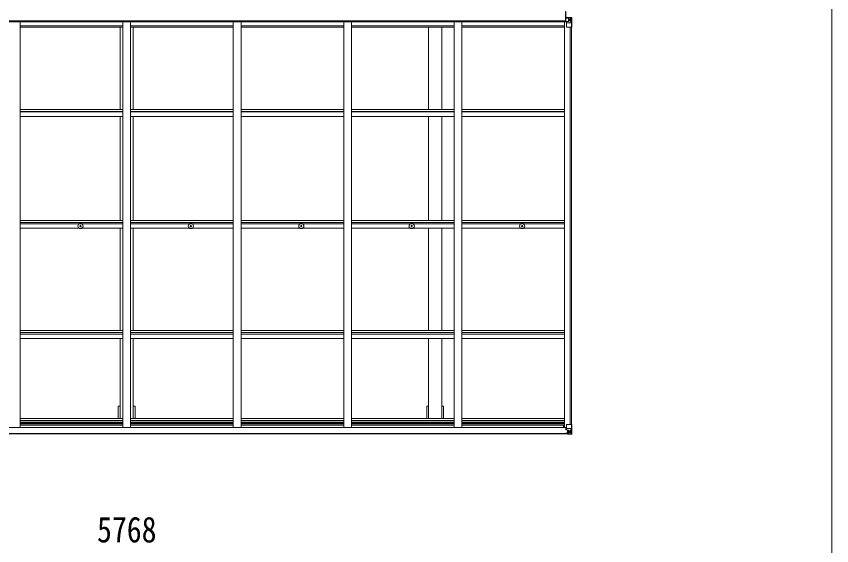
# Model space of a CAD drawing. Units: millimetres at full size, sheet at 1:35; details may follow other scales. Extents: x -9783 to 9892, y -6828 to 6752.
# Drawn here: x 4110 to 9397, y 41 to 3471 of the extents above; entities that cross this region are included whole.
import ezdxf
from ezdxf.enums import TextEntityAlignment as Align

# ---------------------------------------------------------------- set-up
doc = ezdxf.new("R2010")
doc.units = ezdxf.units.MM
doc.header["$LTSCALE"] = 35
for name, color, linetype, lineweight in [('0-1_本体', 4, 'Continuous', 9), ('0-2_部品', 7, 'Continuous', 9), ('0-3_ELV2', 3, 'Continuous', 9), ('0-A_寸法', 6, 'Continuous', 9), ('F-0_240', 7, 'Continuous', 9)]:
    doc.layers.add(name, color=color, linetype=linetype, lineweight=lineweight)
doc.styles.add('ＭＳ ゴシック', font='')
doc.styles.get('ＭＳ ゴシック').set_extended_font_data('MS Gothic')

msp = doc.modelspace()

# ---------------------------------------------------------------- linework, layer by layer
at = {"layer": '0-1_本体'}
for p, q in [((7670.35, 3442.81), (1981.35, 3443.09)), ((7670.35, 3436.12), (7670.35, 3439.75)), ((7670.35, 3437.81), (7673.89, 3437.81)), ((7672.85, 3463.25), (7683.35, 3463.25)), ((7670.35, 3436.12), (1981.35, 3436.12)), ((4134.85, 3436.12), (4134.85, 807.88)), ((4800.85, 3409.7), (4134.85, 3409.7)), ((4800.85, 3400.57), (4134.85, 3400.57)), ((4783.35, 3400.57), (4783.35, 2868.65)), ((4800.85, 3436.12), (4800.85, 807.88)), ((4850.85, 3436.12), (4850.85, 807.88)), ((5516.85, 3409.7), (4850.85, 3409.7)), ((5516.85, 3400.57), (4850.85, 3400.57)), ((4868.35, 3400.57), (4868.35, 2868.65)), ((5516.85, 3436.12), (5516.85, 807.88)), ((5566.85, 3436.12), (5566.85, 807.88)), ((6232.85, 3409.7), (5566.85, 3409.7)), ((6232.85, 3400.57), (5566.85, 3400.57)), ((6232.85, 3436.12), (6232.85, 807.88)), ((6282.85, 3436.12), (6282.85, 807.88)), ((6948.85, 3409.7), (6282.85, 3409.7)), ((6948.85, 3400.57), (6282.85, 3400.57)), ((6783.35, 3400.57), (6783.35, 2868.65)), ((6868.35, 3400.57), (6868.35, 2868.65)), ((6948.85, 3436.12), (6948.85, 807.88)), ((6998.85, 3436.12), (6998.85, 807.88)), ((7664.27, 3409.7), (6998.85, 3409.7)), ((7664.54, 3400.57), (6998.85, 3400.57)), ((7664.85, 3436.12), (7664.85, 807.88)), ((7700.15, 3401.45), (7700.15, 826.36)), ((7700.85, 3401.45), (7700.85, 826.36)), ((7709.85, 3401.45), (7709.85, 826.36)), ((4800.85, 2868.32), (4134.85, 2868.32)), ((4800.85, 2855.29), (4134.85, 2855.29)), ((5516.85, 2868.32), (4850.85, 2868.32)), ((5516.85, 2855.29), (4850.85, 2855.29)), ((6232.85, 2868.32), (5566.85, 2868.32)), ((6232.85, 2855.29), (5566.85, 2855.29)), ((6948.85, 2868.32), (6282.85, 2868.32)), ((6948.85, 2855.29), (6282.85, 2855.29)), ((7664.85, 2868.32), (6998.85, 2868.32)), ((7664.85, 2855.29), (6998.85, 2855.29)), ((4800.85, 2851.31), (4134.85, 2851.31)), ((4800.85, 2821.53), (4134.85, 2821.53)), ((4783.35, 2821.58), (4783.35, 2147.21)), ((5516.85, 2851.31), (4850.85, 2851.31)), ((5516.85, 2821.53), (4850.85, 2821.53)), ((4868.35, 2821.58), (4868.35, 2147.21)), ((6232.85, 2851.31), (5566.85, 2851.31)), ((6232.85, 2821.53), (5566.85, 2821.53)), ((6948.85, 2851.31), (6282.85, 2851.31)), ((6948.85, 2821.53), (6282.85, 2821.53)), ((6783.35, 2821.58), (6783.35, 2147.21)), ((6868.35, 2821.58), (6868.35, 2147.21)), ((7664.85, 2851.31), (6998.85, 2851.31)), ((7664.85, 2821.53), (6998.85, 2821.53)), ((4800.85, 2147.21), (4134.85, 2147.21)), ((4800.85, 2134.24), (4134.85, 2134.24)), ((4800.85, 2127.03), (4134.85, 2127.03)), ((5516.85, 2147.21), (4850.85, 2147.21)), ((5516.85, 2134.24), (4850.85, 2134.24)), ((5516.85, 2127.03), (4850.85, 2127.03)), ((6232.85, 2147.21), (5566.85, 2147.21)), ((6232.85, 2134.24), (5566.85, 2134.24)), ((6232.85, 2127.03), (5566.85, 2127.03)), ((6948.85, 2147.21), (6282.85, 2147.21)), ((6948.85, 2134.24), (6282.85, 2134.24)), ((6948.85, 2127.03), (6282.85, 2127.03)), ((7664.85, 2147.21), (6998.85, 2147.21)), ((7664.85, 2134.24), (6998.85, 2134.24)), ((7664.85, 2127.03), (6998.85, 2127.03)), ((4800.85, 2097.6), (4134.85, 2097.6)), ((4783.35, 2097.67), (4783.35, 1434.85)), ((5516.85, 2097.6), (4850.85, 2097.6)), ((4868.35, 2097.67), (4868.35, 1434.85)), ((6232.85, 2097.6), (5566.85, 2097.6)), ((6948.85, 2097.6), (6282.85, 2097.6)), ((6783.35, 2097.67), (6783.35, 1434.85)), ((6868.35, 2097.67), (6868.35, 1434.85)), ((7664.85, 2097.6), (6998.85, 2097.6)), ((4800.85, 1435.12), (4134.85, 1435.12)), ((5516.85, 1435.12), (4850.85, 1435.12)), ((6232.85, 1435.12), (5566.85, 1435.12)), ((6948.85, 1435.12), (6282.85, 1435.12)), ((7664.85, 1435.12), (6998.85, 1435.12)), ((4800.85, 1422.26), (4134.85, 1422.26)), ((4800.85, 1412.15), (4134.85, 1412.15)), ((4800.85, 1383.19), (4134.85, 1383.19)), ((4783.35, 1382.89), (4783.35, 865.32)), ((5516.85, 1422.26), (4850.85, 1422.26)), ((5516.85, 1412.15), (4850.85, 1412.15)), ((5516.85, 1383.19), (4850.85, 1383.19)), ((4868.35, 1382.89), (4868.35, 865.32)), ((6232.85, 1422.26), (5566.85, 1422.26)), ((6232.85, 1412.15), (5566.85, 1412.15)), ((6232.85, 1383.19), (5566.85, 1383.19)), ((6948.85, 1422.26), (6282.85, 1422.26)), ((6948.85, 1412.15), (6282.85, 1412.15)), ((6948.85, 1383.19), (6282.85, 1383.19)), ((6783.35, 1382.89), (6783.35, 865.32)), ((6868.35, 1382.89), (6868.35, 865.32)), ((7664.85, 1422.26), (6998.85, 1422.26)), ((7664.85, 1412.15), (6998.85, 1412.15)), ((7664.85, 1383.19), (6998.85, 1383.19)), ((4880.85, 944.09), (4868.35, 944.09)), ((4880.85, 944.09), (4880.85, 865.32)), ((6880.85, 944.09), (6868.35, 944.09)), ((6880.85, 944.09), (6880.85, 865.32)), ((4800.85, 865.32), (4134.85, 865.32)), ((4800.85, 852.5), (4134.85, 852.5)), ((5516.85, 865.32), (4850.85, 865.32)), ((5516.85, 852.5), (4850.85, 852.5)), ((6232.85, 865.32), (5566.85, 865.32)), ((6232.85, 852.5), (5566.85, 852.5)), ((6948.85, 865.32), (6282.85, 865.32)), ((6948.85, 852.5), (6282.85, 852.5)), ((7664.85, 865.32), (6998.85, 865.32)), ((7664.85, 852.5), (6998.85, 852.5)), ((1994.35, 805.85), (7657.35, 805.85)), ((4084.85, 807.88), (4134.85, 807.88)), ((4800.85, 841.15), (4134.85, 841.15)), ((4134.85, 837.36), (4800.85, 837.36)), ((4800.85, 830.29), (4134.85, 830.29)), ((4800.85, 820.93), (4134.85, 820.93)), ((4800.85, 807.88), (4850.85, 807.88)), ((5516.85, 841.15), (4850.85, 841.15)), ((4850.85, 837.36), (5516.85, 837.36)), ((5516.85, 830.29), (4850.85, 830.29)), ((5516.85, 820.93), (4850.85, 820.93)), ((5516.85, 807.88), (5566.85, 807.88)), ((6232.85, 841.15), (5566.85, 841.15)), ((5566.85, 837.36), (6232.85, 837.36)), ((6232.85, 830.29), (5566.85, 830.29)), ((6232.85, 820.93), (5566.85, 820.93)), ((6232.85, 807.88), (6282.85, 807.88)), ((6948.85, 841.15), (6282.85, 841.15)), ((6282.85, 837.36), (6948.85, 837.36)), ((6948.85, 830.29), (6282.85, 830.29)), ((6948.85, 820.93), (6282.85, 820.93)), ((6948.85, 807.88), (6998.85, 807.88)), ((7664.85, 841.15), (6998.85, 841.15)), ((6998.85, 837.36), (7664.85, 837.36)), ((7664.85, 830.29), (6998.85, 830.29)), ((7657.35, 820.93), (6998.85, 820.93)), ((7657.35, 805.85), (7657.35, 820.93)), ((7677.85, 807.88), (7664.85, 807.88)), ((7688.36, 767.65), (1963.35, 767.65)), ((7688.35, 765.59), (1963.35, 765.59))]:
    msp.add_line(p, q, dxfattribs=at)
for points in [[(4783.35, 944.09), (4770.85, 944.09), (4770.85, 865.32)], [(6783.35, 944.09), (6770.85, 944.09), (6770.85, 865.32)]]:
    msp.add_lwpolyline(points, dxfattribs=at)
at = {"layer": '0-2_部品'}
for p, q in [((4523.49, 2112.81), (4524.6, 2112.83)), ((4523.49, 2111.81), (4524.6, 2111.79)), ((4524.6, 2112.83), (4525.11, 2112.93)), ((4524.6, 2111.79), (4525.11, 2111.69)), ((4525.21, 2113.45), (4525.11, 2112.93)), ((4525.21, 2111.17), (4525.11, 2111.69)), ((4525.23, 2114.56), (4525.21, 2113.45)), ((4525.23, 2110.07), (4525.21, 2111.17)), ((4526.23, 2114.56), (4526.25, 2113.45)), ((4526.23, 2110.07), (4526.25, 2111.17)), ((4526.25, 2113.45), (4526.35, 2112.93)), ((4526.25, 2111.17), (4526.35, 2111.69)), ((4526.87, 2112.83), (4526.35, 2112.93)), ((4526.87, 2111.79), (4526.35, 2111.69)), ((4527.98, 2112.81), (4526.87, 2112.83)), ((4527.98, 2111.81), (4526.87, 2111.79)), ((5239.49, 2112.81), (5240.6, 2112.83)), ((5239.49, 2111.81), (5240.6, 2111.79)), ((5240.6, 2112.83), (5241.11, 2112.93)), ((5240.6, 2111.79), (5241.11, 2111.69)), ((5241.21, 2113.45), (5241.11, 2112.93)), ((5241.21, 2111.17), (5241.11, 2111.69)), ((5241.23, 2114.56), (5241.21, 2113.45)), ((5241.23, 2110.07), (5241.21, 2111.17)), ((5242.23, 2114.56), (5242.25, 2113.45)), ((5242.23, 2110.07), (5242.25, 2111.17)), ((5242.25, 2113.45), (5242.35, 2112.93)), ((5242.25, 2111.17), (5242.35, 2111.69)), ((5242.87, 2112.83), (5242.35, 2112.93)), ((5242.87, 2111.79), (5242.35, 2111.69)), ((5243.98, 2112.81), (5242.87, 2112.83)), ((5243.98, 2111.81), (5242.87, 2111.79)), ((5955.49, 2112.81), (5956.6, 2112.83)), ((5955.49, 2111.81), (5956.6, 2111.79)), ((5956.6, 2112.83), (5957.11, 2112.93)), ((5956.6, 2111.79), (5957.11, 2111.69)), ((5957.21, 2113.45), (5957.11, 2112.93)), ((5957.21, 2111.17), (5957.11, 2111.69)), ((5957.23, 2114.56), (5957.21, 2113.45)), ((5957.23, 2110.07), (5957.21, 2111.17)), ((5958.23, 2114.56), (5958.25, 2113.45)), ((5958.23, 2110.07), (5958.25, 2111.17)), ((5958.25, 2113.45), (5958.35, 2112.93)), ((5958.25, 2111.17), (5958.35, 2111.69)), ((5958.87, 2112.83), (5958.35, 2112.93)), ((5958.87, 2111.79), (5958.35, 2111.69)), ((5959.98, 2112.81), (5958.87, 2112.83)), ((5959.98, 2111.81), (5958.87, 2111.79)), ((6671.49, 2112.81), (6672.6, 2112.83)), ((6671.49, 2111.81), (6672.6, 2111.79)), ((6672.6, 2112.83), (6673.11, 2112.93)), ((6672.6, 2111.79), (6673.11, 2111.69)), ((6673.21, 2113.45), (6673.11, 2112.93)), ((6673.21, 2111.17), (6673.11, 2111.69)), ((6673.23, 2114.56), (6673.21, 2113.45)), ((6673.23, 2110.07), (6673.21, 2111.17)), ((6674.23, 2114.56), (6674.25, 2113.45)), ((6674.23, 2110.07), (6674.25, 2111.17)), ((6674.25, 2113.45), (6674.35, 2112.93)), ((6674.25, 2111.17), (6674.35, 2111.69)), ((6674.87, 2112.83), (6674.35, 2112.93)), ((6674.87, 2111.79), (6674.35, 2111.69)), ((6675.98, 2112.81), (6674.87, 2112.83)), ((6675.98, 2111.81), (6674.87, 2111.79)), ((7387.49, 2112.81), (7388.6, 2112.83)), ((7387.49, 2111.81), (7388.6, 2111.79)), ((7388.6, 2112.83), (7389.11, 2112.93)), ((7388.6, 2111.79), (7389.11, 2111.69)), ((7389.21, 2113.45), (7389.11, 2112.93)), ((7389.21, 2111.17), (7389.11, 2111.69)), ((7389.23, 2114.56), (7389.21, 2113.45)), ((7389.23, 2110.07), (7389.21, 2111.17)), ((7390.23, 2114.56), (7390.25, 2113.45)), ((7390.23, 2110.07), (7390.25, 2111.17)), ((7390.25, 2113.45), (7390.35, 2112.93)), ((7390.25, 2111.17), (7390.35, 2111.69)), ((7390.87, 2112.83), (7390.35, 2112.93)), ((7390.87, 2111.79), (7390.35, 2111.69)), ((7391.98, 2112.81), (7390.87, 2112.83)), ((7391.98, 2111.81), (7390.87, 2111.79)), ((7657.35, 806.67), (7677.85, 806.67)), ((7673.35, 806.67), (7673.35, 791.49)), ((7673.35, 803.36), (7677.85, 803.36)), ((7674.35, 793.21), (7673.35, 793.21)), ((7677.85, 825.36), (7677.85, 792.26)), ((7701.85, 799.69), (7677.85, 799.69)), ((7709.01, 826.36), (7678.85, 826.36)), ((7708.46, 799.48), (7701.85, 799.69)), ((7708.46, 799.48), (7704.32, 787.39)), ((7709.01, 826.36), (7709.01, 765.77)), ((7671.85, 770.34), (7671.85, 770.22)), ((7671.85, 768.66), (7671.85, 770.22)), ((7671.85, 768.66), (7671.85, 767.65)), ((7672.85, 768.66), (7671.85, 768.66)), ((7672.85, 767.65), (7672.85, 768.66)), ((7677.85, 768.66), (7672.85, 768.66)), ((7673.35, 791.49), (7674.35, 791.48)), ((7678.4, 791.45), (7674.35, 791.48)), ((7678.05, 765.16), (7676.36, 765.59)), ((7677.85, 770.27), (7687.85, 770.35)), ((7677.85, 770.27), (7677.85, 768.66)), ((7678.05, 765.16), (7678.35, 765.16)), ((7678.35, 765.16), (7678.35, 765.59)), ((7678.68, 792), (7689.02, 790.35)), ((7678.68, 791.37), (7678.68, 792)), ((7689.02, 789.71), (7678.68, 791.37)), ((7679.85, 768.43), (7687.85, 768.43)), ((7679.85, 768.4), (7687.85, 768.4)), ((7683.35, 764.77), (7683.35, 765.59)), ((7683.35, 764.77), (7688.35, 764.86)), ((7683.35, 764.36), (7683.35, 764.77)), ((7683.35, 764.36), (7683.35, 763.85)), ((7689.85, 764.24), (7683.35, 763.85)), ((7683.35, 763.85), (7683.35, 762.96)), ((7683.35, 762.96), (7689.85, 763.36)), ((7684.35, 790.46), (7684.35, 770.73)), ((7684.35, 782.56), (7688.35, 782.56)), ((7684.35, 774.36), (7688.35, 774.36)), ((7684.35, 770.73), (7684.35, 770.49)), ((7688.24, 770.73), (7684.35, 770.73)), ((7687.85, 770.52), (7687.85, 770.35)), ((7687.85, 770.35), (7687.85, 769.43)), ((7687.85, 770.35), (7687.85, 770.35)), ((7687.85, 769.43), (7688.35, 769.43)), ((7687.85, 769.43), (7687.85, 768.43)), ((7687.85, 768.43), (7687.85, 768.4)), ((7688.35, 786.16), (7689.85, 786.16)), ((7688.35, 772.6), (7689.85, 772.6)), ((7688.35, 769.07), (7689.85, 769.07)), ((7689.02, 790.35), (7689.02, 789.71)), ((7701.85, 786.16), (7689.85, 786.16)), ((7690.85, 772.6), (7689.85, 772.6)), ((7701.85, 772.6), (7689.85, 772.6)), ((7689.85, 763.47), (7701.85, 764.26)), ((7696.37, 779.8), (7696.37, 780.76)), ((7701.85, 786.16), (7701.85, 786.16)), ((7701.85, 786.16), (7704.18, 786.13)), ((7704.18, 772.66), (7701.85, 772.6)), ((7701.94, 764.26), (7709.86, 764.73)), ((7704.18, 786.13), (7704.18, 772.66)), ((7705.04, 769.15), (7707.77, 765.48)), ((7709, 765.71), (7709.01, 765.77)), ((7710.91, 764.69), (7710.91, 764.65)), ((7710.91, 764.65), (7710.91, 764.65)), ((7711.85, 765.65), (7711.85, 765.69))]:
    msp.add_line(p, q, dxfattribs=at)
for points in [[(7674.35, 791.48), (7674.35, 793.21), (7677.85, 793.23)], [(7711.85, 765.69), (7711.85, 826.36), (7709.01, 826.36)], [(7677.85, 770.27), (7677.85, 770.28), (7671.85, 770.22)], [(7672.85, 770.39), (7687.85, 770.52), (7687.85, 770.52)], [(7687.85, 769.43), (7679.85, 769.43), (7679.85, 767.65)], [(7683.35, 764.36), (7688.35, 764.36), (7688.35, 789.82)], [(7710.91, 764.65), (7701.85, 764.09), (7689.85, 763.36), (7689.85, 789.46)], [(7695.41, 777.88), (7694.45, 777.88), (7694.45, 778.84), (7695.41, 778.84)], [(7696.37, 780.76), (7697.33, 780.76), (7697.33, 779.8)], [(7697.33, 776.92), (7697.33, 775.96), (7696.37, 775.96), (7696.37, 776.92)], [(7698.29, 778.84), (7699.25, 778.84), (7699.25, 777.88), (7698.29, 777.88)]]:
    msp.add_lwpolyline(points, dxfattribs=at)
for centre, radius in [((4525.73, 2112.31), 17), ((4525.73, 2112.31), 4), ((5241.73, 2112.31), 17), ((5241.73, 2112.31), 4), ((5957.73, 2112.31), 17), ((5957.73, 2112.31), 4), ((6673.73, 2112.31), 17), ((6673.73, 2112.31), 4), ((7389.73, 2112.31), 17), ((7389.73, 2112.31), 4), ((7696.85, 778.36), 5.3)]:
    msp.add_circle(centre, radius, dxfattribs=at)
for centre, radius, start, end in [((4525.73, 2112.31), 2.3, 167.44414, 192.55586), ((4525.73, 2112.31), 2.3, 77.44414, 102.55586), ((4525.73, 2112.31), 2.3, 257.44414, 282.55586), ((4525.73, 2112.31), 2.3, 347.44414, 12.55586), ((5241.73, 2112.31), 2.3, 167.44414, 192.55586), ((5241.73, 2112.31), 2.3, 77.44414, 102.55586), ((5241.73, 2112.31), 2.3, 257.44414, 282.55586), ((5241.73, 2112.31), 2.3, 347.44414, 12.55586), ((5957.73, 2112.31), 2.3, 167.44414, 192.55586), ((5957.73, 2112.31), 2.3, 77.44414, 102.55586), ((5957.73, 2112.31), 2.3, 257.44414, 282.55586), ((5957.73, 2112.31), 2.3, 347.44414, 12.55586), ((6673.73, 2112.31), 2.3, 167.44414, 192.55586), ((6673.73, 2112.31), 2.3, 77.44414, 102.55586), ((6673.73, 2112.31), 2.3, 257.44414, 282.55586), ((6673.73, 2112.31), 2.3, 347.44414, 12.55586), ((7389.73, 2112.31), 2.3, 167.44414, 192.55586), ((7389.73, 2112.31), 2.3, 77.44414, 102.55586), ((7389.73, 2112.31), 2.3, 257.44414, 282.55586), ((7389.73, 2112.31), 2.3, 347.44414, 12.55586), ((7678.85, 825.36), 1, 90, 180), ((7672.71, 762.7), 7.69, 88.96999, 96.43426), ((7678.79, 792.93), 0.937, 182.32209, 263.26766), ((7678.79, 792.3), 0.937, 182.32209, 263.26766), ((7687.85, 770.85), 0.5, 270.52895, 0.04464), ((7687.85, 767.93), 0.5, 0.00109, 90.00109), ((7687.85, 767.9), 0.5, 359.99802, 89.99691), ((7687.84, 771.03), 0.513, 271.88028, 1.04707), ((7688.91, 789.42), 0.937, 2.32209, 83.26766), ((7688.91, 788.78), 0.937, 2.32209, 83.26766), ((7695.41, 779.8), 0.96, 270, 0), ((7695.41, 776.92), 0.96, 0, 90), ((7698.29, 779.8), 0.96, 180, 270), ((7698.29, 776.92), 0.96, 90, 180), ((7707.72, 765.65), 1.28, 311.17831, 2.45895), ((7709.7, 752.04), 12.7, 89.24466, 95.10311), ((7710.85, 765.69), 0.999, 273.4424, 359.95083), ((7710.85, 765.65), 0.999, 273.4424, 359.95083), ((7710.85, 765.64), 1, 273.50017, 0.00079)]:
    msp.add_arc(centre, radius, start, end, dxfattribs=at)
for centre, major_axis, ratio, start_param, end_param in [((7707.74, 797.13), (-0.85, -2.32), 0.403757, 2.3087461, 3.2744049), ((7783.6, 772.6), (-81.75, 0), 0.061163, 0, 0.0007725), ((7707.05, 772.74), (-0.03, -5), 0.573921, 4.7320603, 5.5159136), ((7705.59, 786.11), (0, -3), 0.468246, 4.2703918, 4.7058971), ((7708.72, 767.67), (0.02, -3), 0.466854, 5.5234897, 6.1575023), ((7708.91, 764.57), (-2, -0.12), 0.060933, 3.1378449, 4.2119296), ((7509.91, 752.34), (-201, -12.36), 0.060933, 3.1373463, 3.1378449)]:
    msp.add_ellipse(centre, major_axis=major_axis, ratio=ratio, start_param=start_param, end_param=end_param, dxfattribs=at)
at = {"layer": '0-3_ELV2'}
for p, q in [((7673.35, 3438.61), (7673.35, 3458.76)), ((7674.35, 3459.48), (7683.35, 3459.53)), ((7683.35, 3437.67), (7674.35, 3437.7)), ((7686.33, 3437.67), (7678.68, 3436.45)), ((7678.68, 3435.81), (7689.02, 3437.46)), ((7683.35, 3464.85), (7683.35, 3458.91)), ((7689.85, 3437.67), (7683.35, 3437.67)), ((7689.02, 3437.46), (7689.02, 3437.67)), ((7689.85, 3437.67), (7689.85, 3464.45)), ((7689.85, 3464.34), (7701.85, 3463.56)), ((7701.85, 3455.21), (7689.85, 3455.21)), ((7689.85, 3441.65), (7701.85, 3441.65)), ((7697.33, 3448.01), (7697.33, 3447.05)), ((7704.18, 3455.16), (7701.85, 3455.22)), ((7701.85, 3441.65), (7704.18, 3441.68)), ((7701.85, 3441.65), (7701.85, 3441.65)), ((7701.94, 3463.55), (7709.86, 3463.08)), ((7704.18, 3441.68), (7704.18, 3455.16)), ((7708.46, 3428.34), (7704.32, 3440.42)), ((7705.04, 3458.66), (7707.77, 3462.33)), ((7709, 3462.11), (7709.01, 3462.04)), ((7709.01, 3401.45), (7709.01, 3462.04)), ((7710.91, 3463.12), (7710.91, 3463.17)), ((7711.85, 3462.16), (7711.85, 3401.45)), ((7677.85, 3402.45), (7677.85, 3435.55)), ((7701.85, 3428.12), (7677.85, 3428.12)), ((7678.68, 3436.45), (7678.68, 3435.81)), ((7711.85, 3401.45), (7678.85, 3401.45)), ((7708.46, 3428.34), (7701.85, 3428.12))]:
    msp.add_line(p, q, dxfattribs=at)
for points in [[(7671.35, 3439.78), (7670.35, 3439.78), (7670.35, 3502.78), (7671.35, 3502.78)], [(7673.35, 3458.76), (7673.36, 3458.87), (7683.35, 3458.91)], [(7710.91, 3463.17), (7701.85, 3463.72), (7683.35, 3464.85)], [(7695.41, 3448.97), (7694.45, 3448.97), (7694.45, 3449.93), (7695.41, 3449.93)], [(7696.37, 3450.89), (7696.37, 3451.85), (7697.33, 3451.85), (7697.33, 3450.89)], [(7697.33, 3447.05), (7696.37, 3447.05), (7696.37, 3448.01)], [(7698.29, 3449.93), (7699.25, 3449.93), (7699.25, 3448.97), (7698.29, 3448.97)]]:
    msp.add_lwpolyline(points, dxfattribs=at)
msp.add_lwpolyline([(7671.35, 3439.78), (7671.35, 3502.78), (7672.85, 3502.78), (7672.85, 3439.78)], close=True, dxfattribs=at)
msp.add_circle((7696.85, 3449.45), 5.3, dxfattribs=at)
for centre, radius, start, end in [((7688.91, 3438.4), 0.937, 276.73234, 309.06602), ((7695.41, 3450.89), 0.96, 270, 0), ((7695.41, 3448.01), 0.96, 0, 90), ((7698.29, 3450.89), 0.96, 180, 270), ((7698.29, 3448.01), 0.96, 90, 180), ((7707.72, 3462.16), 1.28, 357.54105, 48.82169), ((7709.7, 3475.77), 12.7, 264.89689, 270.75534), ((7710.85, 3462.17), 1, 359.99921, 86.49983), ((7710.85, 3462.16), 0.999, 0.04917, 86.5576), ((7710.85, 3462.12), 0.999, 0.04917, 86.5576), ((7678.79, 3435.51), 0.937, 96.73234, 177.67791), ((7678.79, 3434.88), 0.937, 96.73234, 177.67791), ((7678.85, 3402.45), 1, 180, 270)]:
    msp.add_arc(centre, radius, start, end, dxfattribs=at)
for centre, major_axis, ratio, start_param, end_param in [((7674.35, 3438.61), (-1, 0.021), 0.906239, 0.0187047, 1.589501), ((7674.35, 3458.77), (-1, -0.012), 0.707053, 4.7036637, 6.124411), ((7783.6, 3455.21), (-81.75, 0), 0.061163, 6.2824128, 6.2831853), ((7707.05, 3455.08), (-0.03, 5), 0.573921, 0.7672717, 1.551125), ((7705.59, 3441.71), (0, 3), 0.468246, 1.5772882, 2.0127935), ((7708.72, 3460.15), (0.02, 3), 0.466854, 0.125683, 0.7596956), ((7708.91, 3463.24), (-2, 0.12), 0.060933, 2.0712557, 3.1453404), ((7509.91, 3475.48), (-201, 12.36), 0.060933, 3.1453404, 3.145839), ((7707.74, 3430.68), (-0.85, 2.32), 0.403757, 3.0087805, 3.9744392)]:
    msp.add_ellipse(centre, major_axis=major_axis, ratio=ratio, start_param=start_param, end_param=end_param, dxfattribs=at)
at = {"layer": 'F-0_240', "color": 5}
msp.add_line((9396.97, 6751.9), (9396.97, -6828.1), dxfattribs=at)

# ---------------------------------------------------------------- texts
at = {"layer": '0-A_寸法', "color": 7, "style": 'ＭＳ ゴシック', "width": 0.85}
msp.add_text('5768', height=166.8, dxfattribs=at).set_placement((4633.35, 12.19), align=Align.BOTTOM_LEFT)

doc.saveas('drawing.dxf')
